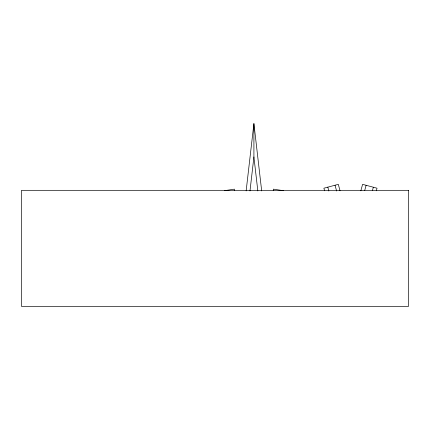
<?xml version="1.0" encoding="UTF-8"?>
<svg xmlns="http://www.w3.org/2000/svg" width="430" height="430" viewBox="0 0 430 430"><rect width="100%" height="100%" fill="white"/><g stroke="black" fill="none" stroke-linecap="round" stroke-linejoin="round"><path stroke-width="0.64" d="M246.143 190.92L253.91 123.582L261.682 190.92M249.986 190.941L253.91 156.95L253.91 123.582M273.233 190.485L273.437 189.157L283.52 190.705M360.851 190.796L362.581 184.336L377.019 188.206L376.331 190.791M364.731 190.425L366.107 185.282M372.471 190.431L373.331 187.217M224.299 190.705L234.382 189.157L234.587 190.485M340.044 190.802L338.313 184.341L323.887 188.206L324.58 190.791M335.04 185.217L336.593 191.006M327.827 187.147L328.864 191.006M253.91 156.95L257.833 190.941M408.5 190.318L21.5 190.318L21.5 306.418L408.5 306.418L408.5 190.318"/></g></svg>
